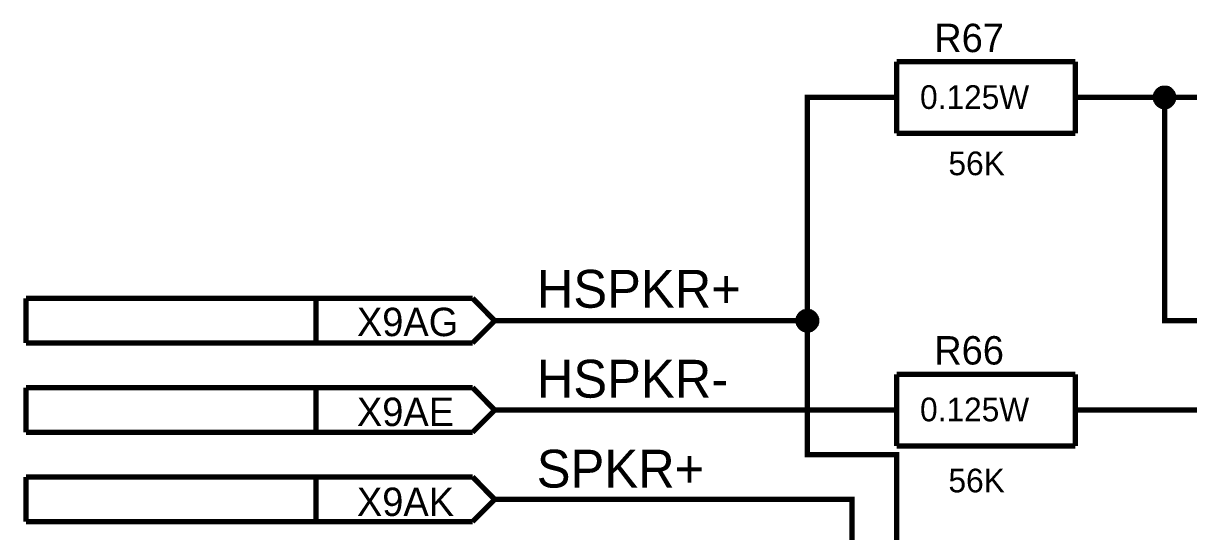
# Model space of a CAD drawing. Header units: millimetres. Extents: x 0 to 420, y 0 to 297.
# Drawn here: x 121.2 to 186.4, y 133.2 to 161.6 of the extents above; entities that cross this region are included whole.
import ezdxf

# ---------------------------------------------------------------- set-up
doc = ezdxf.new("R2010")
doc.units = ezdxf.units.MM
doc.layers.add('Sheet', color=255, linetype='Continuous')

msp = doc.modelspace()

# ---------------------------------------------------------------- linework, layer by layer
at = {"layer": 'Sheet'}
for points, const_width in [([(170.029, 159.495), (170.029, 155.488)], 0.3), ([(170.029, 159.495), (180.026, 159.495)], 0.3), ([(180.026, 159.495), (180.026, 155.488)], 0.3), ([(184.511, 157.491), (184.511, 157.525), (184.511, 157.541), (184.511, 157.574), (184.528, 157.591), (184.528, 157.624), (184.528, 157.64), (184.544, 157.674), (184.544, 157.69), (184.561, 157.707), (184.578, 157.74), (184.594, 157.756), (184.594, 157.773), (184.611, 157.79), (184.627, 157.823), (184.644, 157.839), (184.66, 157.856), (184.677, 157.872), (184.693, 157.889), (184.727, 157.905), (184.743, 157.922), (184.76, 157.922), (184.776, 157.939), (184.809, 157.955), (184.826, 157.972), (184.842, 157.972), (184.875, 157.988), (184.892, 157.988), (184.925, 157.988), (184.942, 158.005), (184.975, 158.005), (184.991, 158.005), (185.024, 158.005)], 0.3), ([(184.511, 157.491), (184.511, 157.525), (184.511, 157.541), (184.511, 157.574), (184.528, 157.591), (184.528, 157.624), (184.528, 157.64), (184.544, 157.674), (184.544, 157.69), (184.561, 157.707), (184.578, 157.74), (184.594, 157.756), (184.594, 157.773), (184.611, 157.79), (184.627, 157.823), (184.644, 157.839), (184.66, 157.856), (184.677, 157.872), (184.693, 157.889), (184.727, 157.905), (184.743, 157.922), (184.76, 157.922), (184.776, 157.939), (184.809, 157.955), (184.826, 157.972), (184.842, 157.972), (184.875, 157.988), (184.892, 157.988), (184.925, 157.988), (184.942, 158.005), (184.975, 158.005), (184.991, 158.005), (185.024, 158.005)], 0.3), ([(184.511, 157.491), (184.511, 157.525), (184.511, 157.541), (184.511, 157.574), (184.528, 157.591), (184.528, 157.624), (184.528, 157.64), (184.544, 157.674), (184.544, 157.69), (184.561, 157.707), (184.578, 157.74), (184.594, 157.756), (184.594, 157.773), (184.611, 157.79), (184.627, 157.823), (184.644, 157.839), (184.66, 157.856), (184.677, 157.872), (184.693, 157.889), (184.727, 157.905), (184.743, 157.922), (184.76, 157.922), (184.776, 157.939), (184.809, 157.955), (184.826, 157.972), (184.842, 157.972), (184.875, 157.988), (184.892, 157.988), (184.925, 157.988), (184.942, 158.005), (184.975, 158.005), (184.991, 158.005), (185.024, 158.005)], 0.3), ([(184.511, 157.491), (184.511, 157.525), (184.511, 157.541), (184.511, 157.574), (184.528, 157.591), (184.528, 157.624), (184.528, 157.64), (184.544, 157.674), (184.544, 157.69), (184.561, 157.707), (184.578, 157.74), (184.594, 157.756), (184.594, 157.773), (184.611, 157.79), (184.627, 157.823), (184.644, 157.839), (184.66, 157.856), (184.677, 157.872), (184.693, 157.889), (184.727, 157.905), (184.743, 157.922), (184.76, 157.922), (184.776, 157.939), (184.809, 157.955), (184.826, 157.972), (184.842, 157.972), (184.875, 157.988), (184.892, 157.988), (184.925, 157.988), (184.942, 158.005), (184.975, 158.005), (184.991, 158.005), (185.024, 158.005)], 0.3), ([(184.511, 157.491), (184.511, 157.525), (184.511, 157.541), (184.511, 157.574), (184.528, 157.591), (184.528, 157.624), (184.528, 157.64), (184.544, 157.674), (184.544, 157.69), (184.561, 157.707), (184.578, 157.74), (184.594, 157.756), (184.594, 157.773), (184.611, 157.79), (184.627, 157.823), (184.644, 157.839), (184.66, 157.856), (184.677, 157.872), (184.693, 157.889), (184.727, 157.905), (184.743, 157.922), (184.76, 157.922), (184.776, 157.939), (184.809, 157.955), (184.826, 157.972), (184.842, 157.972), (184.875, 157.988), (184.892, 157.988), (184.925, 157.988), (184.942, 158.005), (184.975, 158.005), (184.991, 158.005), (185.024, 158.005)], 0.0991), ([(184.511, 157.491), (184.511, 157.525), (184.511, 157.541), (184.511, 157.574), (184.528, 157.591), (184.528, 157.624), (184.528, 157.64), (184.544, 157.674), (184.544, 157.69), (184.561, 157.707), (184.578, 157.74), (184.594, 157.756), (184.594, 157.773), (184.611, 157.79), (184.627, 157.823), (184.644, 157.839), (184.66, 157.856), (184.677, 157.872), (184.693, 157.889), (184.727, 157.905), (184.743, 157.922), (184.76, 157.922), (184.776, 157.939), (184.809, 157.955), (184.826, 157.972), (184.842, 157.972), (184.875, 157.988), (184.892, 157.988), (184.925, 157.988), (184.942, 158.005), (184.975, 158.005), (184.991, 158.005), (185.024, 158.005)], 0.0991), ([(184.511, 157.491), (184.511, 157.525), (184.511, 157.541), (184.511, 157.574), (184.528, 157.591), (184.528, 157.624), (184.528, 157.64), (184.544, 157.674), (184.544, 157.69), (184.561, 157.707), (184.578, 157.74), (184.594, 157.756), (184.594, 157.773), (184.611, 157.79), (184.627, 157.823), (184.644, 157.839), (184.66, 157.856), (184.677, 157.872), (184.693, 157.889), (184.727, 157.905), (184.743, 157.922), (184.76, 157.922), (184.776, 157.939), (184.809, 157.955), (184.826, 157.972), (184.842, 157.972), (184.875, 157.988), (184.892, 157.988), (184.925, 157.988), (184.942, 158.005), (184.975, 158.005), (184.991, 158.005), (185.024, 158.005)], 0.0991), ([(184.511, 157.491), (184.511, 157.525), (184.511, 157.541), (184.511, 157.574), (184.528, 157.591), (184.528, 157.624), (184.528, 157.64), (184.544, 157.674), (184.544, 157.69), (184.561, 157.707), (184.578, 157.74), (184.594, 157.756), (184.594, 157.773), (184.611, 157.79), (184.627, 157.823), (184.644, 157.839), (184.66, 157.856), (184.677, 157.872), (184.693, 157.889), (184.727, 157.905), (184.743, 157.922), (184.76, 157.922), (184.776, 157.939), (184.809, 157.955), (184.826, 157.972), (184.842, 157.972), (184.875, 157.988), (184.892, 157.988), (184.925, 157.988), (184.942, 158.005), (184.975, 158.005), (184.991, 158.005), (185.024, 158.005)], 0.0991), ([(185.024, 158.005), (185.024, 158.005)], 0.3), ([(185.024, 158.005), (185.058, 158.005), (185.074, 158.005), (185.107, 158.005), (185.124, 157.988), (185.157, 157.988), (185.173, 157.988), (185.19, 157.972), (185.223, 157.972), (185.24, 157.955), (185.256, 157.939), (185.289, 157.922), (185.306, 157.922), (185.322, 157.905), (185.339, 157.889), (185.355, 157.872), (185.372, 157.856), (185.389, 157.839), (185.405, 157.823), (185.422, 157.79), (185.438, 157.773), (185.455, 157.756), (185.455, 157.74), (185.471, 157.707), (185.488, 157.69), (185.488, 157.674), (185.504, 157.64), (185.504, 157.624), (185.504, 157.591), (185.521, 157.574), (185.521, 157.541), (185.521, 157.525), (185.521, 157.491)], 0.3), ([(185.024, 158.005), (185.024, 158.005)], 0.3), ([(185.024, 158.005), (185.058, 158.005), (185.074, 158.005), (185.107, 158.005), (185.124, 157.988), (185.157, 157.988), (185.173, 157.988), (185.19, 157.972), (185.223, 157.972), (185.24, 157.955), (185.256, 157.939), (185.289, 157.922), (185.306, 157.922), (185.322, 157.905), (185.339, 157.889), (185.355, 157.872), (185.372, 157.856), (185.389, 157.839), (185.405, 157.823), (185.422, 157.79), (185.438, 157.773), (185.455, 157.756), (185.455, 157.74), (185.471, 157.707), (185.488, 157.69), (185.488, 157.674), (185.504, 157.64), (185.504, 157.624), (185.504, 157.591), (185.521, 157.574), (185.521, 157.541), (185.521, 157.525), (185.521, 157.491)], 0.3), ([(185.024, 158.005), (185.024, 158.005)], 0.3), ([(185.024, 158.005), (185.058, 158.005), (185.074, 158.005), (185.107, 158.005), (185.124, 157.988), (185.157, 157.988), (185.173, 157.988), (185.19, 157.972), (185.223, 157.972), (185.24, 157.955), (185.256, 157.939), (185.289, 157.922), (185.306, 157.922), (185.322, 157.905), (185.339, 157.889), (185.355, 157.872), (185.372, 157.856), (185.389, 157.839), (185.405, 157.823), (185.422, 157.79), (185.438, 157.773), (185.455, 157.756), (185.455, 157.74), (185.471, 157.707), (185.488, 157.69), (185.488, 157.674), (185.504, 157.64), (185.504, 157.624), (185.504, 157.591), (185.521, 157.574), (185.521, 157.541), (185.521, 157.525), (185.521, 157.491)], 0.3), ([(185.024, 158.005), (185.024, 158.005)], 0.3), ([(185.024, 158.005), (185.058, 158.005), (185.074, 158.005), (185.107, 158.005), (185.124, 157.988), (185.157, 157.988), (185.173, 157.988), (185.19, 157.972), (185.223, 157.972), (185.24, 157.955), (185.256, 157.939), (185.289, 157.922), (185.306, 157.922), (185.322, 157.905), (185.339, 157.889), (185.355, 157.872), (185.372, 157.856), (185.389, 157.839), (185.405, 157.823), (185.422, 157.79), (185.438, 157.773), (185.455, 157.756), (185.455, 157.74), (185.471, 157.707), (185.488, 157.69), (185.488, 157.674), (185.504, 157.64), (185.504, 157.624), (185.504, 157.591), (185.521, 157.574), (185.521, 157.541), (185.521, 157.525), (185.521, 157.491)], 0.3), ([(185.024, 158.005), (185.024, 158.005)], 0.0991), ([(185.024, 158.005), (185.058, 158.005), (185.074, 158.005), (185.107, 158.005), (185.124, 157.988), (185.157, 157.988), (185.173, 157.988), (185.19, 157.972), (185.223, 157.972), (185.24, 157.955), (185.256, 157.939), (185.289, 157.922), (185.306, 157.922), (185.322, 157.905), (185.339, 157.889), (185.355, 157.872), (185.372, 157.856), (185.389, 157.839), (185.405, 157.823), (185.422, 157.79), (185.438, 157.773), (185.455, 157.756), (185.455, 157.74), (185.471, 157.707), (185.488, 157.69), (185.488, 157.674), (185.504, 157.64), (185.504, 157.624), (185.504, 157.591), (185.521, 157.574), (185.521, 157.541), (185.521, 157.525), (185.521, 157.491)], 0.0991), ([(185.024, 158.005), (185.024, 158.005)], 0.0991), ([(185.024, 158.005), (185.058, 158.005), (185.074, 158.005), (185.107, 158.005), (185.124, 157.988), (185.157, 157.988), (185.173, 157.988), (185.19, 157.972), (185.223, 157.972), (185.24, 157.955), (185.256, 157.939), (185.289, 157.922), (185.306, 157.922), (185.322, 157.905), (185.339, 157.889), (185.355, 157.872), (185.372, 157.856), (185.389, 157.839), (185.405, 157.823), (185.422, 157.79), (185.438, 157.773), (185.455, 157.756), (185.455, 157.74), (185.471, 157.707), (185.488, 157.69), (185.488, 157.674), (185.504, 157.64), (185.504, 157.624), (185.504, 157.591), (185.521, 157.574), (185.521, 157.541), (185.521, 157.525), (185.521, 157.491)], 0.0991), ([(185.024, 158.005), (185.024, 158.005)], 0.0991), ([(185.024, 158.005), (185.058, 158.005), (185.074, 158.005), (185.107, 158.005), (185.124, 157.988), (185.157, 157.988), (185.173, 157.988), (185.19, 157.972), (185.223, 157.972), (185.24, 157.955), (185.256, 157.939), (185.289, 157.922), (185.306, 157.922), (185.322, 157.905), (185.339, 157.889), (185.355, 157.872), (185.372, 157.856), (185.389, 157.839), (185.405, 157.823), (185.422, 157.79), (185.438, 157.773), (185.455, 157.756), (185.455, 157.74), (185.471, 157.707), (185.488, 157.69), (185.488, 157.674), (185.504, 157.64), (185.504, 157.624), (185.504, 157.591), (185.521, 157.574), (185.521, 157.541), (185.521, 157.525), (185.521, 157.491)], 0.0991), ([(185.024, 158.005), (185.024, 158.005)], 0.0991), ([(185.024, 158.005), (185.058, 158.005), (185.074, 158.005), (185.107, 158.005), (185.124, 157.988), (185.157, 157.988), (185.173, 157.988), (185.19, 157.972), (185.223, 157.972), (185.24, 157.955), (185.256, 157.939), (185.289, 157.922), (185.306, 157.922), (185.322, 157.905), (185.339, 157.889), (185.355, 157.872), (185.372, 157.856), (185.389, 157.839), (185.405, 157.823), (185.422, 157.79), (185.438, 157.773), (185.455, 157.756), (185.455, 157.74), (185.471, 157.707), (185.488, 157.69), (185.488, 157.674), (185.504, 157.64), (185.504, 157.624), (185.504, 157.591), (185.521, 157.574), (185.521, 157.541), (185.521, 157.525), (185.521, 157.491)], 0.0991), ([(150.035, 144.99), (165.031, 144.99), (165.031, 157.491), (167.53, 157.491)], 0.3), ([(170.029, 157.491), (167.53, 157.491)], 0.3), ([(180.026, 157.491), (182.525, 157.491)], 0.3), ([(185.024, 157.491), (182.525, 157.491)], 0.3), ([(185.024, 156.978), (184.991, 156.978), (184.975, 156.978), (184.942, 156.978), (184.925, 156.995), (184.892, 156.995), (184.875, 156.995), (184.842, 157.011), (184.826, 157.011), (184.809, 157.028), (184.776, 157.044), (184.76, 157.061), (184.743, 157.061), (184.727, 157.077), (184.693, 157.094), (184.677, 157.111), (184.66, 157.127), (184.644, 157.144), (184.627, 157.16), (184.611, 157.193), (184.594, 157.21), (184.594, 157.227), (184.578, 157.243), (184.561, 157.276), (184.544, 157.293), (184.544, 157.309), (184.528, 157.342), (184.528, 157.359), (184.528, 157.392), (184.511, 157.409), (184.511, 157.442), (184.511, 157.458), (184.511, 157.491)], 0.3), ([(184.511, 157.491), (184.511, 157.491)], 0.3), ([(185.024, 156.978), (184.991, 156.978), (184.975, 156.978), (184.942, 156.978), (184.925, 156.995), (184.892, 156.995), (184.875, 156.995), (184.842, 157.011), (184.826, 157.011), (184.809, 157.028), (184.776, 157.044), (184.76, 157.061), (184.743, 157.061), (184.727, 157.077), (184.693, 157.094), (184.677, 157.111), (184.66, 157.127), (184.644, 157.144), (184.627, 157.16), (184.611, 157.193), (184.594, 157.21), (184.594, 157.227), (184.578, 157.243), (184.561, 157.276), (184.544, 157.293), (184.544, 157.309), (184.528, 157.342), (184.528, 157.359), (184.528, 157.392), (184.511, 157.409), (184.511, 157.442), (184.511, 157.458), (184.511, 157.491)], 0.3), ([(184.511, 157.491), (184.511, 157.491)], 0.3), ([(185.024, 156.978), (184.991, 156.978), (184.975, 156.978), (184.942, 156.978), (184.925, 156.995), (184.892, 156.995), (184.875, 156.995), (184.842, 157.011), (184.826, 157.011), (184.809, 157.028), (184.776, 157.044), (184.76, 157.061), (184.743, 157.061), (184.727, 157.077), (184.693, 157.094), (184.677, 157.111), (184.66, 157.127), (184.644, 157.144), (184.627, 157.16), (184.611, 157.193), (184.594, 157.21), (184.594, 157.227), (184.578, 157.243), (184.561, 157.276), (184.544, 157.293), (184.544, 157.309), (184.528, 157.342), (184.528, 157.359), (184.528, 157.392), (184.511, 157.409), (184.511, 157.442), (184.511, 157.458), (184.511, 157.491)], 0.3), ([(184.511, 157.491), (184.511, 157.491)], 0.3), ([(185.024, 156.978), (184.991, 156.978), (184.975, 156.978), (184.942, 156.978), (184.925, 156.995), (184.892, 156.995), (184.875, 156.995), (184.842, 157.011), (184.826, 157.011), (184.809, 157.028), (184.776, 157.044), (184.76, 157.061), (184.743, 157.061), (184.727, 157.077), (184.693, 157.094), (184.677, 157.111), (184.66, 157.127), (184.644, 157.144), (184.627, 157.16), (184.611, 157.193), (184.594, 157.21), (184.594, 157.227), (184.578, 157.243), (184.561, 157.276), (184.544, 157.293), (184.544, 157.309), (184.528, 157.342), (184.528, 157.359), (184.528, 157.392), (184.511, 157.409), (184.511, 157.442), (184.511, 157.458), (184.511, 157.491)], 0.3), ([(184.511, 157.491), (184.511, 157.491)], 0.3), ([(185.024, 156.978), (184.991, 156.978), (184.975, 156.978), (184.942, 156.978), (184.925, 156.995), (184.892, 156.995), (184.875, 156.995), (184.842, 157.011), (184.826, 157.011), (184.809, 157.028), (184.776, 157.044), (184.76, 157.061), (184.743, 157.061), (184.727, 157.077), (184.693, 157.094), (184.677, 157.111), (184.66, 157.127), (184.644, 157.144), (184.627, 157.16), (184.611, 157.193), (184.594, 157.21), (184.594, 157.227), (184.578, 157.243), (184.561, 157.276), (184.544, 157.293), (184.544, 157.309), (184.528, 157.342), (184.528, 157.359), (184.528, 157.392), (184.511, 157.409), (184.511, 157.442), (184.511, 157.458), (184.511, 157.491)], 0.0991), ([(184.511, 157.491), (184.511, 157.491)], 0.0991), ([(185.024, 156.978), (184.991, 156.978), (184.975, 156.978), (184.942, 156.978), (184.925, 156.995), (184.892, 156.995), (184.875, 156.995), (184.842, 157.011), (184.826, 157.011), (184.809, 157.028), (184.776, 157.044), (184.76, 157.061), (184.743, 157.061), (184.727, 157.077), (184.693, 157.094), (184.677, 157.111), (184.66, 157.127), (184.644, 157.144), (184.627, 157.16), (184.611, 157.193), (184.594, 157.21), (184.594, 157.227), (184.578, 157.243), (184.561, 157.276), (184.544, 157.293), (184.544, 157.309), (184.528, 157.342), (184.528, 157.359), (184.528, 157.392), (184.511, 157.409), (184.511, 157.442), (184.511, 157.458), (184.511, 157.491)], 0.0991), ([(184.511, 157.491), (184.511, 157.491)], 0.0991), ([(185.024, 156.978), (184.991, 156.978), (184.975, 156.978), (184.942, 156.978), (184.925, 156.995), (184.892, 156.995), (184.875, 156.995), (184.842, 157.011), (184.826, 157.011), (184.809, 157.028), (184.776, 157.044), (184.76, 157.061), (184.743, 157.061), (184.727, 157.077), (184.693, 157.094), (184.677, 157.111), (184.66, 157.127), (184.644, 157.144), (184.627, 157.16), (184.611, 157.193), (184.594, 157.21), (184.594, 157.227), (184.578, 157.243), (184.561, 157.276), (184.544, 157.293), (184.544, 157.309), (184.528, 157.342), (184.528, 157.359), (184.528, 157.392), (184.511, 157.409), (184.511, 157.442), (184.511, 157.458), (184.511, 157.491)], 0.0991), ([(184.511, 157.491), (184.511, 157.491)], 0.0991), ([(185.024, 156.978), (184.991, 156.978), (184.975, 156.978), (184.942, 156.978), (184.925, 156.995), (184.892, 156.995), (184.875, 156.995), (184.842, 157.011), (184.826, 157.011), (184.809, 157.028), (184.776, 157.044), (184.76, 157.061), (184.743, 157.061), (184.727, 157.077), (184.693, 157.094), (184.677, 157.111), (184.66, 157.127), (184.644, 157.144), (184.627, 157.16), (184.611, 157.193), (184.594, 157.21), (184.594, 157.227), (184.578, 157.243), (184.561, 157.276), (184.544, 157.293), (184.544, 157.309), (184.528, 157.342), (184.528, 157.359), (184.528, 157.392), (184.511, 157.409), (184.511, 157.442), (184.511, 157.458), (184.511, 157.491)], 0.0991), ([(184.511, 157.491), (184.511, 157.491)], 0.0991), ([(187.524, 144.99), (185.024, 144.99), (185.024, 157.491), (197.52, 157.491)], 0.3), ([(185.521, 157.491), (185.521, 157.458), (185.521, 157.442), (185.521, 157.409), (185.504, 157.392), (185.504, 157.359), (185.504, 157.342), (185.488, 157.309), (185.488, 157.293), (185.471, 157.276), (185.455, 157.243), (185.455, 157.227), (185.438, 157.21), (185.422, 157.193), (185.405, 157.16), (185.389, 157.144), (185.372, 157.127), (185.355, 157.111), (185.339, 157.094), (185.322, 157.077), (185.306, 157.061), (185.289, 157.061), (185.256, 157.044), (185.24, 157.028), (185.223, 157.011), (185.19, 157.011), (185.173, 156.995), (185.157, 156.995), (185.124, 156.995), (185.107, 156.978), (185.074, 156.978), (185.058, 156.978), (185.024, 156.978)], 0.3), ([(185.521, 157.491), (185.521, 157.458), (185.521, 157.442), (185.521, 157.409), (185.504, 157.392), (185.504, 157.359), (185.504, 157.342), (185.488, 157.309), (185.488, 157.293), (185.471, 157.276), (185.455, 157.243), (185.455, 157.227), (185.438, 157.21), (185.422, 157.193), (185.405, 157.16), (185.389, 157.144), (185.372, 157.127), (185.355, 157.111), (185.339, 157.094), (185.322, 157.077), (185.306, 157.061), (185.289, 157.061), (185.256, 157.044), (185.24, 157.028), (185.223, 157.011), (185.19, 157.011), (185.173, 156.995), (185.157, 156.995), (185.124, 156.995), (185.107, 156.978), (185.074, 156.978), (185.058, 156.978), (185.024, 156.978)], 0.3), ([(185.521, 157.491), (185.521, 157.458), (185.521, 157.442), (185.521, 157.409), (185.504, 157.392), (185.504, 157.359), (185.504, 157.342), (185.488, 157.309), (185.488, 157.293), (185.471, 157.276), (185.455, 157.243), (185.455, 157.227), (185.438, 157.21), (185.422, 157.193), (185.405, 157.16), (185.389, 157.144), (185.372, 157.127), (185.355, 157.111), (185.339, 157.094), (185.322, 157.077), (185.306, 157.061), (185.289, 157.061), (185.256, 157.044), (185.24, 157.028), (185.223, 157.011), (185.19, 157.011), (185.173, 156.995), (185.157, 156.995), (185.124, 156.995), (185.107, 156.978), (185.074, 156.978), (185.058, 156.978), (185.024, 156.978)], 0.3), ([(185.521, 157.491), (185.521, 157.458), (185.521, 157.442), (185.521, 157.409), (185.504, 157.392), (185.504, 157.359), (185.504, 157.342), (185.488, 157.309), (185.488, 157.293), (185.471, 157.276), (185.455, 157.243), (185.455, 157.227), (185.438, 157.21), (185.422, 157.193), (185.405, 157.16), (185.389, 157.144), (185.372, 157.127), (185.355, 157.111), (185.339, 157.094), (185.322, 157.077), (185.306, 157.061), (185.289, 157.061), (185.256, 157.044), (185.24, 157.028), (185.223, 157.011), (185.19, 157.011), (185.173, 156.995), (185.157, 156.995), (185.124, 156.995), (185.107, 156.978), (185.074, 156.978), (185.058, 156.978), (185.024, 156.978)], 0.3), ([(185.521, 157.491), (185.521, 157.458), (185.521, 157.442), (185.521, 157.409), (185.504, 157.392), (185.504, 157.359), (185.504, 157.342), (185.488, 157.309), (185.488, 157.293), (185.471, 157.276), (185.455, 157.243), (185.455, 157.227), (185.438, 157.21), (185.422, 157.193), (185.405, 157.16), (185.389, 157.144), (185.372, 157.127), (185.355, 157.111), (185.339, 157.094), (185.322, 157.077), (185.306, 157.061), (185.289, 157.061), (185.256, 157.044), (185.24, 157.028), (185.223, 157.011), (185.19, 157.011), (185.173, 156.995), (185.157, 156.995), (185.124, 156.995), (185.107, 156.978), (185.074, 156.978), (185.058, 156.978), (185.024, 156.978)], 0.0991), ([(185.521, 157.491), (185.521, 157.458), (185.521, 157.442), (185.521, 157.409), (185.504, 157.392), (185.504, 157.359), (185.504, 157.342), (185.488, 157.309), (185.488, 157.293), (185.471, 157.276), (185.455, 157.243), (185.455, 157.227), (185.438, 157.21), (185.422, 157.193), (185.405, 157.16), (185.389, 157.144), (185.372, 157.127), (185.355, 157.111), (185.339, 157.094), (185.322, 157.077), (185.306, 157.061), (185.289, 157.061), (185.256, 157.044), (185.24, 157.028), (185.223, 157.011), (185.19, 157.011), (185.173, 156.995), (185.157, 156.995), (185.124, 156.995), (185.107, 156.978), (185.074, 156.978), (185.058, 156.978), (185.024, 156.978)], 0.0991), ([(185.521, 157.491), (185.521, 157.458), (185.521, 157.442), (185.521, 157.409), (185.504, 157.392), (185.504, 157.359), (185.504, 157.342), (185.488, 157.309), (185.488, 157.293), (185.471, 157.276), (185.455, 157.243), (185.455, 157.227), (185.438, 157.21), (185.422, 157.193), (185.405, 157.16), (185.389, 157.144), (185.372, 157.127), (185.355, 157.111), (185.339, 157.094), (185.322, 157.077), (185.306, 157.061), (185.289, 157.061), (185.256, 157.044), (185.24, 157.028), (185.223, 157.011), (185.19, 157.011), (185.173, 156.995), (185.157, 156.995), (185.124, 156.995), (185.107, 156.978), (185.074, 156.978), (185.058, 156.978), (185.024, 156.978)], 0.0991), ([(185.521, 157.491), (185.521, 157.458), (185.521, 157.442), (185.521, 157.409), (185.504, 157.392), (185.504, 157.359), (185.504, 157.342), (185.488, 157.309), (185.488, 157.293), (185.471, 157.276), (185.455, 157.243), (185.455, 157.227), (185.438, 157.21), (185.422, 157.193), (185.405, 157.16), (185.389, 157.144), (185.372, 157.127), (185.355, 157.111), (185.339, 157.094), (185.322, 157.077), (185.306, 157.061), (185.289, 157.061), (185.256, 157.044), (185.24, 157.028), (185.223, 157.011), (185.19, 157.011), (185.173, 156.995), (185.157, 156.995), (185.124, 156.995), (185.107, 156.978), (185.074, 156.978), (185.058, 156.978), (185.024, 156.978)], 0.0991), ([(185.521, 157.491), (185.521, 157.491), (185.521, 157.491), (185.521, 157.491), (185.521, 157.491), (185.521, 157.491), (185.521, 157.491), (185.521, 157.491), (185.521, 157.491), (185.521, 157.491), (185.521, 157.491), (185.521, 157.491), (185.521, 157.491), (185.521, 157.491), (185.521, 157.491), (185.521, 157.491), (185.521, 157.491), (185.521, 157.491), (185.521, 157.491), (185.521, 157.491), (185.521, 157.491), (185.521, 157.491), (185.521, 157.491), (185.521, 157.491), (185.521, 157.491), (185.521, 157.491), (185.521, 157.491), (185.521, 157.491), (185.521, 157.491), (185.521, 157.491), (185.521, 157.491), (185.521, 157.491), (185.521, 157.491)], 0.3), ([(185.521, 157.491), (185.521, 157.491)], 0.3), ([(185.521, 157.491), (185.521, 157.491), (185.521, 157.491), (185.521, 157.491), (185.521, 157.491), (185.521, 157.491), (185.521, 157.491), (185.521, 157.491), (185.521, 157.491), (185.521, 157.491), (185.521, 157.491), (185.521, 157.491), (185.521, 157.491), (185.521, 157.491), (185.521, 157.491), (185.521, 157.491), (185.521, 157.491), (185.521, 157.491), (185.521, 157.491), (185.521, 157.491), (185.521, 157.491), (185.521, 157.491), (185.521, 157.491), (185.521, 157.491), (185.521, 157.491), (185.521, 157.491), (185.521, 157.491), (185.521, 157.491), (185.521, 157.491), (185.521, 157.491), (185.521, 157.491), (185.521, 157.491), (185.521, 157.491)], 0.3), ([(185.521, 157.491), (185.521, 157.491)], 0.3), ([(185.521, 157.491), (185.521, 157.491), (185.521, 157.491), (185.521, 157.491), (185.521, 157.491), (185.521, 157.491), (185.521, 157.491), (185.521, 157.491), (185.521, 157.491), (185.521, 157.491), (185.521, 157.491), (185.521, 157.491), (185.521, 157.491), (185.521, 157.491), (185.521, 157.491), (185.521, 157.491), (185.521, 157.491), (185.521, 157.491), (185.521, 157.491), (185.521, 157.491), (185.521, 157.491), (185.521, 157.491), (185.521, 157.491), (185.521, 157.491), (185.521, 157.491), (185.521, 157.491), (185.521, 157.491), (185.521, 157.491), (185.521, 157.491), (185.521, 157.491), (185.521, 157.491), (185.521, 157.491), (185.521, 157.491)], 0.3), ([(185.521, 157.491), (185.521, 157.491)], 0.3), ([(185.521, 157.491), (185.521, 157.491), (185.521, 157.491), (185.521, 157.491), (185.521, 157.491), (185.521, 157.491), (185.521, 157.491), (185.521, 157.491), (185.521, 157.491), (185.521, 157.491), (185.521, 157.491), (185.521, 157.491), (185.521, 157.491), (185.521, 157.491), (185.521, 157.491), (185.521, 157.491), (185.521, 157.491), (185.521, 157.491), (185.521, 157.491), (185.521, 157.491), (185.521, 157.491), (185.521, 157.491), (185.521, 157.491), (185.521, 157.491), (185.521, 157.491), (185.521, 157.491), (185.521, 157.491), (185.521, 157.491), (185.521, 157.491), (185.521, 157.491), (185.521, 157.491), (185.521, 157.491), (185.521, 157.491)], 0.3), ([(185.521, 157.491), (185.521, 157.491)], 0.3), ([(185.521, 157.491), (185.521, 157.491), (185.521, 157.491), (185.521, 157.491), (185.521, 157.491), (185.521, 157.491), (185.521, 157.491), (185.521, 157.491), (185.521, 157.491), (185.521, 157.491), (185.521, 157.491), (185.521, 157.491), (185.521, 157.491), (185.521, 157.491), (185.521, 157.491), (185.521, 157.491), (185.521, 157.491), (185.521, 157.491), (185.521, 157.491), (185.521, 157.491), (185.521, 157.491), (185.521, 157.491), (185.521, 157.491), (185.521, 157.491), (185.521, 157.491), (185.521, 157.491), (185.521, 157.491), (185.521, 157.491), (185.521, 157.491), (185.521, 157.491), (185.521, 157.491), (185.521, 157.491), (185.521, 157.491)], 0.0991), ([(185.521, 157.491), (185.521, 157.491)], 0.0991), ([(185.521, 157.491), (185.521, 157.491), (185.521, 157.491), (185.521, 157.491), (185.521, 157.491), (185.521, 157.491), (185.521, 157.491), (185.521, 157.491), (185.521, 157.491), (185.521, 157.491), (185.521, 157.491), (185.521, 157.491), (185.521, 157.491), (185.521, 157.491), (185.521, 157.491), (185.521, 157.491), (185.521, 157.491), (185.521, 157.491), (185.521, 157.491), (185.521, 157.491), (185.521, 157.491), (185.521, 157.491), (185.521, 157.491), (185.521, 157.491), (185.521, 157.491), (185.521, 157.491), (185.521, 157.491), (185.521, 157.491), (185.521, 157.491), (185.521, 157.491), (185.521, 157.491), (185.521, 157.491), (185.521, 157.491)], 0.0991), ([(185.521, 157.491), (185.521, 157.491)], 0.0991), ([(185.521, 157.491), (185.521, 157.491), (185.521, 157.491), (185.521, 157.491), (185.521, 157.491), (185.521, 157.491), (185.521, 157.491), (185.521, 157.491), (185.521, 157.491), (185.521, 157.491), (185.521, 157.491), (185.521, 157.491), (185.521, 157.491), (185.521, 157.491), (185.521, 157.491), (185.521, 157.491), (185.521, 157.491), (185.521, 157.491), (185.521, 157.491), (185.521, 157.491), (185.521, 157.491), (185.521, 157.491), (185.521, 157.491), (185.521, 157.491), (185.521, 157.491), (185.521, 157.491), (185.521, 157.491), (185.521, 157.491), (185.521, 157.491), (185.521, 157.491), (185.521, 157.491), (185.521, 157.491), (185.521, 157.491)], 0.0991), ([(185.521, 157.491), (185.521, 157.491)], 0.0991), ([(185.521, 157.491), (185.521, 157.491), (185.521, 157.491), (185.521, 157.491), (185.521, 157.491), (185.521, 157.491), (185.521, 157.491), (185.521, 157.491), (185.521, 157.491), (185.521, 157.491), (185.521, 157.491), (185.521, 157.491), (185.521, 157.491), (185.521, 157.491), (185.521, 157.491), (185.521, 157.491), (185.521, 157.491), (185.521, 157.491), (185.521, 157.491), (185.521, 157.491), (185.521, 157.491), (185.521, 157.491), (185.521, 157.491), (185.521, 157.491), (185.521, 157.491), (185.521, 157.491), (185.521, 157.491), (185.521, 157.491), (185.521, 157.491), (185.521, 157.491), (185.521, 157.491), (185.521, 157.491), (185.521, 157.491)], 0.0991), ([(185.521, 157.491), (185.521, 157.491)], 0.0991), ([(170.029, 155.488), (180.026, 155.488)], 0.3), ([(146.295, 146.248), (121.303, 146.248)], 0.3), ([(121.303, 146.248), (121.303, 143.748)], 0.3), ([(137.539, 146.248), (137.539, 143.748)], 0.3), ([(147.536, 144.99), (146.295, 146.248)], 0.3), ([(164.518, 144.99), (164.518, 145.023), (164.518, 145.039), (164.518, 145.072), (164.534, 145.089), (164.534, 145.122), (164.534, 145.139), (164.551, 145.172), (164.551, 145.188), (164.567, 145.205), (164.584, 145.238), (164.6, 145.254), (164.6, 145.271), (164.617, 145.288), (164.634, 145.321), (164.65, 145.337), (164.667, 145.354), (164.683, 145.37), (164.7, 145.387), (164.733, 145.403), (164.749, 145.42), (164.766, 145.42), (164.782, 145.437), (164.816, 145.453), (164.832, 145.47), (164.849, 145.47), (164.882, 145.486), (164.898, 145.486), (164.931, 145.486), (164.948, 145.503), (164.981, 145.503), (164.998, 145.503), (165.031, 145.503)], 0.3), ([(164.518, 144.99), (164.518, 145.023), (164.518, 145.039), (164.518, 145.072), (164.534, 145.089), (164.534, 145.122), (164.534, 145.139), (164.551, 145.172), (164.551, 145.188), (164.567, 145.205), (164.584, 145.238), (164.6, 145.254), (164.6, 145.271), (164.617, 145.288), (164.634, 145.321), (164.65, 145.337), (164.667, 145.354), (164.683, 145.37), (164.7, 145.387), (164.733, 145.403), (164.749, 145.42), (164.766, 145.42), (164.782, 145.437), (164.816, 145.453), (164.832, 145.47), (164.849, 145.47), (164.882, 145.486), (164.898, 145.486), (164.931, 145.486), (164.948, 145.503), (164.981, 145.503), (164.998, 145.503), (165.031, 145.503)], 0.3), ([(164.518, 144.99), (164.518, 145.023), (164.518, 145.039), (164.518, 145.072), (164.534, 145.089), (164.534, 145.122), (164.534, 145.139), (164.551, 145.172), (164.551, 145.188), (164.567, 145.205), (164.584, 145.238), (164.6, 145.254), (164.6, 145.271), (164.617, 145.288), (164.634, 145.321), (164.65, 145.337), (164.667, 145.354), (164.683, 145.37), (164.7, 145.387), (164.733, 145.403), (164.749, 145.42), (164.766, 145.42), (164.782, 145.437), (164.816, 145.453), (164.832, 145.47), (164.849, 145.47), (164.882, 145.486), (164.898, 145.486), (164.931, 145.486), (164.948, 145.503), (164.981, 145.503), (164.998, 145.503), (165.031, 145.503)], 0.3), ([(164.518, 144.99), (164.518, 145.023), (164.518, 145.039), (164.518, 145.072), (164.534, 145.089), (164.534, 145.122), (164.534, 145.139), (164.551, 145.172), (164.551, 145.188), (164.567, 145.205), (164.584, 145.238), (164.6, 145.254), (164.6, 145.271), (164.617, 145.288), (164.634, 145.321), (164.65, 145.337), (164.667, 145.354), (164.683, 145.37), (164.7, 145.387), (164.733, 145.403), (164.749, 145.42), (164.766, 145.42), (164.782, 145.437), (164.816, 145.453), (164.832, 145.47), (164.849, 145.47), (164.882, 145.486), (164.898, 145.486), (164.931, 145.486), (164.948, 145.503), (164.981, 145.503), (164.998, 145.503), (165.031, 145.503)], 0.3), ([(164.518, 144.99), (164.518, 145.023), (164.518, 145.039), (164.518, 145.072), (164.534, 145.089), (164.534, 145.122), (164.534, 145.139), (164.551, 145.172), (164.551, 145.188), (164.567, 145.205), (164.584, 145.238), (164.6, 145.254), (164.6, 145.271), (164.617, 145.288), (164.634, 145.321), (164.65, 145.337), (164.667, 145.354), (164.683, 145.37), (164.7, 145.387), (164.733, 145.403), (164.749, 145.42), (164.766, 145.42), (164.782, 145.437), (164.816, 145.453), (164.832, 145.47), (164.849, 145.47), (164.882, 145.486), (164.898, 145.486), (164.931, 145.486), (164.948, 145.503), (164.981, 145.503), (164.998, 145.503), (165.031, 145.503)], 0.0991), ([(164.518, 144.99), (164.518, 145.023), (164.518, 145.039), (164.518, 145.072), (164.534, 145.089), (164.534, 145.122), (164.534, 145.139), (164.551, 145.172), (164.551, 145.188), (164.567, 145.205), (164.584, 145.238), (164.6, 145.254), (164.6, 145.271), (164.617, 145.288), (164.634, 145.321), (164.65, 145.337), (164.667, 145.354), (164.683, 145.37), (164.7, 145.387), (164.733, 145.403), (164.749, 145.42), (164.766, 145.42), (164.782, 145.437), (164.816, 145.453), (164.832, 145.47), (164.849, 145.47), (164.882, 145.486), (164.898, 145.486), (164.931, 145.486), (164.948, 145.503), (164.981, 145.503), (164.998, 145.503), (165.031, 145.503)], 0.0991), ([(164.518, 144.99), (164.518, 145.023), (164.518, 145.039), (164.518, 145.072), (164.534, 145.089), (164.534, 145.122), (164.534, 145.139), (164.551, 145.172), (164.551, 145.188), (164.567, 145.205), (164.584, 145.238), (164.6, 145.254), (164.6, 145.271), (164.617, 145.288), (164.634, 145.321), (164.65, 145.337), (164.667, 145.354), (164.683, 145.37), (164.7, 145.387), (164.733, 145.403), (164.749, 145.42), (164.766, 145.42), (164.782, 145.437), (164.816, 145.453), (164.832, 145.47), (164.849, 145.47), (164.882, 145.486), (164.898, 145.486), (164.931, 145.486), (164.948, 145.503), (164.981, 145.503), (164.998, 145.503), (165.031, 145.503)], 0.0991), ([(164.518, 144.99), (164.518, 145.023), (164.518, 145.039), (164.518, 145.072), (164.534, 145.089), (164.534, 145.122), (164.534, 145.139), (164.551, 145.172), (164.551, 145.188), (164.567, 145.205), (164.584, 145.238), (164.6, 145.254), (164.6, 145.271), (164.617, 145.288), (164.634, 145.321), (164.65, 145.337), (164.667, 145.354), (164.683, 145.37), (164.7, 145.387), (164.733, 145.403), (164.749, 145.42), (164.766, 145.42), (164.782, 145.437), (164.816, 145.453), (164.832, 145.47), (164.849, 145.47), (164.882, 145.486), (164.898, 145.486), (164.931, 145.486), (164.948, 145.503), (164.981, 145.503), (164.998, 145.503), (165.031, 145.503)], 0.0991), ([(165.031, 145.503), (165.031, 145.503)], 0.3), ([(165.031, 145.503), (165.064, 145.503), (165.08, 145.503), (165.113, 145.503), (165.13, 145.486), (165.163, 145.486), (165.18, 145.486), (165.213, 145.47), (165.229, 145.47), (165.246, 145.453), (165.279, 145.437), (165.296, 145.42), (165.312, 145.42), (165.329, 145.403), (165.362, 145.387), (165.378, 145.37), (165.395, 145.354), (165.411, 145.337), (165.428, 145.321), (165.445, 145.288), (165.461, 145.271), (165.461, 145.254), (165.478, 145.238), (165.494, 145.205), (165.511, 145.188), (165.511, 145.172), (165.527, 145.139), (165.527, 145.122), (165.527, 145.089), (165.544, 145.072), (165.544, 145.039), (165.544, 145.023), (165.544, 144.99)], 0.3), ([(165.031, 145.503), (165.031, 145.503)], 0.3), ([(165.031, 145.503), (165.064, 145.503), (165.08, 145.503), (165.113, 145.503), (165.13, 145.486), (165.163, 145.486), (165.18, 145.486), (165.213, 145.47), (165.229, 145.47), (165.246, 145.453), (165.279, 145.437), (165.296, 145.42), (165.312, 145.42), (165.329, 145.403), (165.362, 145.387), (165.378, 145.37), (165.395, 145.354), (165.411, 145.337), (165.428, 145.321), (165.445, 145.288), (165.461, 145.271), (165.461, 145.254), (165.478, 145.238), (165.494, 145.205), (165.511, 145.188), (165.511, 145.172), (165.527, 145.139), (165.527, 145.122), (165.527, 145.089), (165.544, 145.072), (165.544, 145.039), (165.544, 145.023), (165.544, 144.99)], 0.3), ([(165.031, 145.503), (165.031, 145.503)], 0.3), ([(165.031, 145.503), (165.064, 145.503), (165.08, 145.503), (165.113, 145.503), (165.13, 145.486), (165.163, 145.486), (165.18, 145.486), (165.213, 145.47), (165.229, 145.47), (165.246, 145.453), (165.279, 145.437), (165.296, 145.42), (165.312, 145.42), (165.329, 145.403), (165.362, 145.387), (165.378, 145.37), (165.395, 145.354), (165.411, 145.337), (165.428, 145.321), (165.445, 145.288), (165.461, 145.271), (165.461, 145.254), (165.478, 145.238), (165.494, 145.205), (165.511, 145.188), (165.511, 145.172), (165.527, 145.139), (165.527, 145.122), (165.527, 145.089), (165.544, 145.072), (165.544, 145.039), (165.544, 145.023), (165.544, 144.99)], 0.3), ([(165.031, 145.503), (165.031, 145.503)], 0.3), ([(165.031, 145.503), (165.064, 145.503), (165.08, 145.503), (165.113, 145.503), (165.13, 145.486), (165.163, 145.486), (165.18, 145.486), (165.213, 145.47), (165.229, 145.47), (165.246, 145.453), (165.279, 145.437), (165.296, 145.42), (165.312, 145.42), (165.329, 145.403), (165.362, 145.387), (165.378, 145.37), (165.395, 145.354), (165.411, 145.337), (165.428, 145.321), (165.445, 145.288), (165.461, 145.271), (165.461, 145.254), (165.478, 145.238), (165.494, 145.205), (165.511, 145.188), (165.511, 145.172), (165.527, 145.139), (165.527, 145.122), (165.527, 145.089), (165.544, 145.072), (165.544, 145.039), (165.544, 145.023), (165.544, 144.99)], 0.3), ([(165.031, 145.503), (165.031, 145.503)], 0.0991), ([(165.031, 145.503), (165.064, 145.503), (165.08, 145.503), (165.113, 145.503), (165.13, 145.486), (165.163, 145.486), (165.18, 145.486), (165.213, 145.47), (165.229, 145.47), (165.246, 145.453), (165.279, 145.437), (165.296, 145.42), (165.312, 145.42), (165.329, 145.403), (165.362, 145.387), (165.378, 145.37), (165.395, 145.354), (165.411, 145.337), (165.428, 145.321), (165.445, 145.288), (165.461, 145.271), (165.461, 145.254), (165.478, 145.238), (165.494, 145.205), (165.511, 145.188), (165.511, 145.172), (165.527, 145.139), (165.527, 145.122), (165.527, 145.089), (165.544, 145.072), (165.544, 145.039), (165.544, 145.023), (165.544, 144.99)], 0.0991), ([(165.031, 145.503), (165.031, 145.503)], 0.0991), ([(165.031, 145.503), (165.064, 145.503), (165.08, 145.503), (165.113, 145.503), (165.13, 145.486), (165.163, 145.486), (165.18, 145.486), (165.213, 145.47), (165.229, 145.47), (165.246, 145.453), (165.279, 145.437), (165.296, 145.42), (165.312, 145.42), (165.329, 145.403), (165.362, 145.387), (165.378, 145.37), (165.395, 145.354), (165.411, 145.337), (165.428, 145.321), (165.445, 145.288), (165.461, 145.271), (165.461, 145.254), (165.478, 145.238), (165.494, 145.205), (165.511, 145.188), (165.511, 145.172), (165.527, 145.139), (165.527, 145.122), (165.527, 145.089), (165.544, 145.072), (165.544, 145.039), (165.544, 145.023), (165.544, 144.99)], 0.0991), ([(165.031, 145.503), (165.031, 145.503)], 0.0991), ([(165.031, 145.503), (165.064, 145.503), (165.08, 145.503), (165.113, 145.503), (165.13, 145.486), (165.163, 145.486), (165.18, 145.486), (165.213, 145.47), (165.229, 145.47), (165.246, 145.453), (165.279, 145.437), (165.296, 145.42), (165.312, 145.42), (165.329, 145.403), (165.362, 145.387), (165.378, 145.37), (165.395, 145.354), (165.411, 145.337), (165.428, 145.321), (165.445, 145.288), (165.461, 145.271), (165.461, 145.254), (165.478, 145.238), (165.494, 145.205), (165.511, 145.188), (165.511, 145.172), (165.527, 145.139), (165.527, 145.122), (165.527, 145.089), (165.544, 145.072), (165.544, 145.039), (165.544, 145.023), (165.544, 144.99)], 0.0991), ([(165.031, 145.503), (165.031, 145.503)], 0.0991), ([(165.031, 145.503), (165.064, 145.503), (165.08, 145.503), (165.113, 145.503), (165.13, 145.486), (165.163, 145.486), (165.18, 145.486), (165.213, 145.47), (165.229, 145.47), (165.246, 145.453), (165.279, 145.437), (165.296, 145.42), (165.312, 145.42), (165.329, 145.403), (165.362, 145.387), (165.378, 145.37), (165.395, 145.354), (165.411, 145.337), (165.428, 145.321), (165.445, 145.288), (165.461, 145.271), (165.461, 145.254), (165.478, 145.238), (165.494, 145.205), (165.511, 145.188), (165.511, 145.172), (165.527, 145.139), (165.527, 145.122), (165.527, 145.089), (165.544, 145.072), (165.544, 145.039), (165.544, 145.023), (165.544, 144.99)], 0.0991), ([(146.295, 143.748), (147.536, 144.99)], 0.3), ([(147.536, 144.99), (150.035, 144.99)], 0.3), ([(165.031, 144.476), (164.998, 144.476), (164.981, 144.476), (164.948, 144.476), (164.931, 144.493), (164.898, 144.493), (164.882, 144.493), (164.849, 144.509), (164.832, 144.509), (164.816, 144.526), (164.782, 144.542), (164.766, 144.559), (164.749, 144.559), (164.733, 144.576), (164.7, 144.592), (164.683, 144.609), (164.667, 144.625), (164.65, 144.642), (164.634, 144.658), (164.617, 144.691), (164.6, 144.708), (164.6, 144.725), (164.584, 144.741), (164.567, 144.774), (164.551, 144.791), (164.551, 144.807), (164.534, 144.84), (164.534, 144.857), (164.534, 144.89), (164.518, 144.907), (164.518, 144.94), (164.518, 144.956), (164.518, 144.99)], 0.3), ([(164.518, 144.99), (164.518, 144.99)], 0.3), ([(165.031, 144.476), (164.998, 144.476), (164.981, 144.476), (164.948, 144.476), (164.931, 144.493), (164.898, 144.493), (164.882, 144.493), (164.849, 144.509), (164.832, 144.509), (164.816, 144.526), (164.782, 144.542), (164.766, 144.559), (164.749, 144.559), (164.733, 144.576), (164.7, 144.592), (164.683, 144.609), (164.667, 144.625), (164.65, 144.642), (164.634, 144.658), (164.617, 144.691), (164.6, 144.708), (164.6, 144.725), (164.584, 144.741), (164.567, 144.774), (164.551, 144.791), (164.551, 144.807), (164.534, 144.84), (164.534, 144.857), (164.534, 144.89), (164.518, 144.907), (164.518, 144.94), (164.518, 144.956), (164.518, 144.99)], 0.3), ([(164.518, 144.99), (164.518, 144.99)], 0.3), ([(165.031, 144.476), (164.998, 144.476), (164.981, 144.476), (164.948, 144.476), (164.931, 144.493), (164.898, 144.493), (164.882, 144.493), (164.849, 144.509), (164.832, 144.509), (164.816, 144.526), (164.782, 144.542), (164.766, 144.559), (164.749, 144.559), (164.733, 144.576), (164.7, 144.592), (164.683, 144.609), (164.667, 144.625), (164.65, 144.642), (164.634, 144.658), (164.617, 144.691), (164.6, 144.708), (164.6, 144.725), (164.584, 144.741), (164.567, 144.774), (164.551, 144.791), (164.551, 144.807), (164.534, 144.84), (164.534, 144.857), (164.534, 144.89), (164.518, 144.907), (164.518, 144.94), (164.518, 144.956), (164.518, 144.99)], 0.3), ([(164.518, 144.99), (164.518, 144.99)], 0.3), ([(165.031, 144.476), (164.998, 144.476), (164.981, 144.476), (164.948, 144.476), (164.931, 144.493), (164.898, 144.493), (164.882, 144.493), (164.849, 144.509), (164.832, 144.509), (164.816, 144.526), (164.782, 144.542), (164.766, 144.559), (164.749, 144.559), (164.733, 144.576), (164.7, 144.592), (164.683, 144.609), (164.667, 144.625), (164.65, 144.642), (164.634, 144.658), (164.617, 144.691), (164.6, 144.708), (164.6, 144.725), (164.584, 144.741), (164.567, 144.774), (164.551, 144.791), (164.551, 144.807), (164.534, 144.84), (164.534, 144.857), (164.534, 144.89), (164.518, 144.907), (164.518, 144.94), (164.518, 144.956), (164.518, 144.99)], 0.3), ([(164.518, 144.99), (164.518, 144.99)], 0.3), ([(165.031, 144.476), (164.998, 144.476), (164.981, 144.476), (164.948, 144.476), (164.931, 144.493), (164.898, 144.493), (164.882, 144.493), (164.849, 144.509), (164.832, 144.509), (164.816, 144.526), (164.782, 144.542), (164.766, 144.559), (164.749, 144.559), (164.733, 144.576), (164.7, 144.592), (164.683, 144.609), (164.667, 144.625), (164.65, 144.642), (164.634, 144.658), (164.617, 144.691), (164.6, 144.708), (164.6, 144.725), (164.584, 144.741), (164.567, 144.774), (164.551, 144.791), (164.551, 144.807), (164.534, 144.84), (164.534, 144.857), (164.534, 144.89), (164.518, 144.907), (164.518, 144.94), (164.518, 144.956), (164.518, 144.99)], 0.0991), ([(164.518, 144.99), (164.518, 144.99)], 0.0991), ([(165.031, 144.476), (164.998, 144.476), (164.981, 144.476), (164.948, 144.476), (164.931, 144.493), (164.898, 144.493), (164.882, 144.493), (164.849, 144.509), (164.832, 144.509), (164.816, 144.526), (164.782, 144.542), (164.766, 144.559), (164.749, 144.559), (164.733, 144.576), (164.7, 144.592), (164.683, 144.609), (164.667, 144.625), (164.65, 144.642), (164.634, 144.658), (164.617, 144.691), (164.6, 144.708), (164.6, 144.725), (164.584, 144.741), (164.567, 144.774), (164.551, 144.791), (164.551, 144.807), (164.534, 144.84), (164.534, 144.857), (164.534, 144.89), (164.518, 144.907), (164.518, 144.94), (164.518, 144.956), (164.518, 144.99)], 0.0991), ([(164.518, 144.99), (164.518, 144.99)], 0.0991), ([(165.031, 144.476), (164.998, 144.476), (164.981, 144.476), (164.948, 144.476), (164.931, 144.493), (164.898, 144.493), (164.882, 144.493), (164.849, 144.509), (164.832, 144.509), (164.816, 144.526), (164.782, 144.542), (164.766, 144.559), (164.749, 144.559), (164.733, 144.576), (164.7, 144.592), (164.683, 144.609), (164.667, 144.625), (164.65, 144.642), (164.634, 144.658), (164.617, 144.691), (164.6, 144.708), (164.6, 144.725), (164.584, 144.741), (164.567, 144.774), (164.551, 144.791), (164.551, 144.807), (164.534, 144.84), (164.534, 144.857), (164.534, 144.89), (164.518, 144.907), (164.518, 144.94), (164.518, 144.956), (164.518, 144.99)], 0.0991), ([(164.518, 144.99), (164.518, 144.99)], 0.0991), ([(165.031, 144.476), (164.998, 144.476), (164.981, 144.476), (164.948, 144.476), (164.931, 144.493), (164.898, 144.493), (164.882, 144.493), (164.849, 144.509), (164.832, 144.509), (164.816, 144.526), (164.782, 144.542), (164.766, 144.559), (164.749, 144.559), (164.733, 144.576), (164.7, 144.592), (164.683, 144.609), (164.667, 144.625), (164.65, 144.642), (164.634, 144.658), (164.617, 144.691), (164.6, 144.708), (164.6, 144.725), (164.584, 144.741), (164.567, 144.774), (164.551, 144.791), (164.551, 144.807), (164.534, 144.84), (164.534, 144.857), (164.534, 144.89), (164.518, 144.907), (164.518, 144.94), (164.518, 144.956), (164.518, 144.99)], 0.0991), ([(164.518, 144.99), (164.518, 144.99)], 0.0991), ([(165.544, 144.99), (165.544, 144.956), (165.544, 144.94), (165.544, 144.907), (165.527, 144.89), (165.527, 144.857), (165.527, 144.84), (165.511, 144.807), (165.511, 144.791), (165.494, 144.774), (165.478, 144.741), (165.461, 144.725), (165.461, 144.708), (165.445, 144.691), (165.428, 144.658), (165.411, 144.642), (165.395, 144.625), (165.378, 144.609), (165.362, 144.592), (165.329, 144.576), (165.312, 144.559), (165.296, 144.559), (165.279, 144.542), (165.246, 144.526), (165.229, 144.509), (165.213, 144.509), (165.18, 144.493), (165.163, 144.493), (165.13, 144.493), (165.113, 144.476), (165.08, 144.476), (165.064, 144.476), (165.031, 144.476)], 0.3), ([(165.031, 144.99), (165.031, 137.488), (170.029, 137.488), (170.029, 103.741), (212.499, 103.741), (212.499, 127.487), (219.997, 127.487)], 0.3), ([(165.544, 144.99), (165.544, 144.956), (165.544, 144.94), (165.544, 144.907), (165.527, 144.89), (165.527, 144.857), (165.527, 144.84), (165.511, 144.807), (165.511, 144.791), (165.494, 144.774), (165.478, 144.741), (165.461, 144.725), (165.461, 144.708), (165.445, 144.691), (165.428, 144.658), (165.411, 144.642), (165.395, 144.625), (165.378, 144.609), (165.362, 144.592), (165.329, 144.576), (165.312, 144.559), (165.296, 144.559), (165.279, 144.542), (165.246, 144.526), (165.229, 144.509), (165.213, 144.509), (165.18, 144.493), (165.163, 144.493), (165.13, 144.493), (165.113, 144.476), (165.08, 144.476), (165.064, 144.476), (165.031, 144.476)], 0.3), ([(165.544, 144.99), (165.544, 144.956), (165.544, 144.94), (165.544, 144.907), (165.527, 144.89), (165.527, 144.857), (165.527, 144.84), (165.511, 144.807), (165.511, 144.791), (165.494, 144.774), (165.478, 144.741), (165.461, 144.725), (165.461, 144.708), (165.445, 144.691), (165.428, 144.658), (165.411, 144.642), (165.395, 144.625), (165.378, 144.609), (165.362, 144.592), (165.329, 144.576), (165.312, 144.559), (165.296, 144.559), (165.279, 144.542), (165.246, 144.526), (165.229, 144.509), (165.213, 144.509), (165.18, 144.493), (165.163, 144.493), (165.13, 144.493), (165.113, 144.476), (165.08, 144.476), (165.064, 144.476), (165.031, 144.476)], 0.3), ([(165.544, 144.99), (165.544, 144.956), (165.544, 144.94), (165.544, 144.907), (165.527, 144.89), (165.527, 144.857), (165.527, 144.84), (165.511, 144.807), (165.511, 144.791), (165.494, 144.774), (165.478, 144.741), (165.461, 144.725), (165.461, 144.708), (165.445, 144.691), (165.428, 144.658), (165.411, 144.642), (165.395, 144.625), (165.378, 144.609), (165.362, 144.592), (165.329, 144.576), (165.312, 144.559), (165.296, 144.559), (165.279, 144.542), (165.246, 144.526), (165.229, 144.509), (165.213, 144.509), (165.18, 144.493), (165.163, 144.493), (165.13, 144.493), (165.113, 144.476), (165.08, 144.476), (165.064, 144.476), (165.031, 144.476)], 0.3), ([(165.544, 144.99), (165.544, 144.956), (165.544, 144.94), (165.544, 144.907), (165.527, 144.89), (165.527, 144.857), (165.527, 144.84), (165.511, 144.807), (165.511, 144.791), (165.494, 144.774), (165.478, 144.741), (165.461, 144.725), (165.461, 144.708), (165.445, 144.691), (165.428, 144.658), (165.411, 144.642), (165.395, 144.625), (165.378, 144.609), (165.362, 144.592), (165.329, 144.576), (165.312, 144.559), (165.296, 144.559), (165.279, 144.542), (165.246, 144.526), (165.229, 144.509), (165.213, 144.509), (165.18, 144.493), (165.163, 144.493), (165.13, 144.493), (165.113, 144.476), (165.08, 144.476), (165.064, 144.476), (165.031, 144.476)], 0.0991), ([(165.544, 144.99), (165.544, 144.956), (165.544, 144.94), (165.544, 144.907), (165.527, 144.89), (165.527, 144.857), (165.527, 144.84), (165.511, 144.807), (165.511, 144.791), (165.494, 144.774), (165.478, 144.741), (165.461, 144.725), (165.461, 144.708), (165.445, 144.691), (165.428, 144.658), (165.411, 144.642), (165.395, 144.625), (165.378, 144.609), (165.362, 144.592), (165.329, 144.576), (165.312, 144.559), (165.296, 144.559), (165.279, 144.542), (165.246, 144.526), (165.229, 144.509), (165.213, 144.509), (165.18, 144.493), (165.163, 144.493), (165.13, 144.493), (165.113, 144.476), (165.08, 144.476), (165.064, 144.476), (165.031, 144.476)], 0.0991), ([(165.544, 144.99), (165.544, 144.956), (165.544, 144.94), (165.544, 144.907), (165.527, 144.89), (165.527, 144.857), (165.527, 144.84), (165.511, 144.807), (165.511, 144.791), (165.494, 144.774), (165.478, 144.741), (165.461, 144.725), (165.461, 144.708), (165.445, 144.691), (165.428, 144.658), (165.411, 144.642), (165.395, 144.625), (165.378, 144.609), (165.362, 144.592), (165.329, 144.576), (165.312, 144.559), (165.296, 144.559), (165.279, 144.542), (165.246, 144.526), (165.229, 144.509), (165.213, 144.509), (165.18, 144.493), (165.163, 144.493), (165.13, 144.493), (165.113, 144.476), (165.08, 144.476), (165.064, 144.476), (165.031, 144.476)], 0.0991), ([(165.544, 144.99), (165.544, 144.956), (165.544, 144.94), (165.544, 144.907), (165.527, 144.89), (165.527, 144.857), (165.527, 144.84), (165.511, 144.807), (165.511, 144.791), (165.494, 144.774), (165.478, 144.741), (165.461, 144.725), (165.461, 144.708), (165.445, 144.691), (165.428, 144.658), (165.411, 144.642), (165.395, 144.625), (165.378, 144.609), (165.362, 144.592), (165.329, 144.576), (165.312, 144.559), (165.296, 144.559), (165.279, 144.542), (165.246, 144.526), (165.229, 144.509), (165.213, 144.509), (165.18, 144.493), (165.163, 144.493), (165.13, 144.493), (165.113, 144.476), (165.08, 144.476), (165.064, 144.476), (165.031, 144.476)], 0.0991), ([(165.544, 144.99), (165.544, 144.99), (165.544, 144.99), (165.544, 144.99), (165.544, 144.99), (165.544, 144.99), (165.544, 144.99), (165.544, 144.99), (165.544, 144.99), (165.544, 144.99), (165.544, 144.99), (165.544, 144.99), (165.544, 144.99), (165.544, 144.99), (165.544, 144.99), (165.544, 144.99), (165.544, 144.99), (165.544, 144.99), (165.544, 144.99), (165.544, 144.99), (165.544, 144.99), (165.544, 144.99), (165.544, 144.99), (165.544, 144.99), (165.544, 144.99), (165.544, 144.99), (165.544, 144.99), (165.544, 144.99), (165.544, 144.99), (165.544, 144.99), (165.544, 144.99), (165.544, 144.99), (165.544, 144.99)], 0.3), ([(165.544, 144.99), (165.544, 144.99)], 0.3), ([(165.544, 144.99), (165.544, 144.99), (165.544, 144.99), (165.544, 144.99), (165.544, 144.99), (165.544, 144.99), (165.544, 144.99), (165.544, 144.99), (165.544, 144.99), (165.544, 144.99), (165.544, 144.99), (165.544, 144.99), (165.544, 144.99), (165.544, 144.99), (165.544, 144.99), (165.544, 144.99), (165.544, 144.99), (165.544, 144.99), (165.544, 144.99), (165.544, 144.99), (165.544, 144.99), (165.544, 144.99), (165.544, 144.99), (165.544, 144.99), (165.544, 144.99), (165.544, 144.99), (165.544, 144.99), (165.544, 144.99), (165.544, 144.99), (165.544, 144.99), (165.544, 144.99), (165.544, 144.99), (165.544, 144.99)], 0.3), ([(165.544, 144.99), (165.544, 144.99)], 0.3), ([(165.544, 144.99), (165.544, 144.99), (165.544, 144.99), (165.544, 144.99), (165.544, 144.99), (165.544, 144.99), (165.544, 144.99), (165.544, 144.99), (165.544, 144.99), (165.544, 144.99), (165.544, 144.99), (165.544, 144.99), (165.544, 144.99), (165.544, 144.99), (165.544, 144.99), (165.544, 144.99), (165.544, 144.99), (165.544, 144.99), (165.544, 144.99), (165.544, 144.99), (165.544, 144.99), (165.544, 144.99), (165.544, 144.99), (165.544, 144.99), (165.544, 144.99), (165.544, 144.99), (165.544, 144.99), (165.544, 144.99), (165.544, 144.99), (165.544, 144.99), (165.544, 144.99), (165.544, 144.99), (165.544, 144.99)], 0.3), ([(165.544, 144.99), (165.544, 144.99)], 0.3), ([(165.544, 144.99), (165.544, 144.99), (165.544, 144.99), (165.544, 144.99), (165.544, 144.99), (165.544, 144.99), (165.544, 144.99), (165.544, 144.99), (165.544, 144.99), (165.544, 144.99), (165.544, 144.99), (165.544, 144.99), (165.544, 144.99), (165.544, 144.99), (165.544, 144.99), (165.544, 144.99), (165.544, 144.99), (165.544, 144.99), (165.544, 144.99), (165.544, 144.99), (165.544, 144.99), (165.544, 144.99), (165.544, 144.99), (165.544, 144.99), (165.544, 144.99), (165.544, 144.99), (165.544, 144.99), (165.544, 144.99), (165.544, 144.99), (165.544, 144.99), (165.544, 144.99), (165.544, 144.99), (165.544, 144.99)], 0.3), ([(165.544, 144.99), (165.544, 144.99)], 0.3), ([(165.544, 144.99), (165.544, 144.99), (165.544, 144.99), (165.544, 144.99), (165.544, 144.99), (165.544, 144.99), (165.544, 144.99), (165.544, 144.99), (165.544, 144.99), (165.544, 144.99), (165.544, 144.99), (165.544, 144.99), (165.544, 144.99), (165.544, 144.99), (165.544, 144.99), (165.544, 144.99), (165.544, 144.99), (165.544, 144.99), (165.544, 144.99), (165.544, 144.99), (165.544, 144.99), (165.544, 144.99), (165.544, 144.99), (165.544, 144.99), (165.544, 144.99), (165.544, 144.99), (165.544, 144.99), (165.544, 144.99), (165.544, 144.99), (165.544, 144.99), (165.544, 144.99), (165.544, 144.99), (165.544, 144.99)], 0.0991), ([(165.544, 144.99), (165.544, 144.99)], 0.0991), ([(165.544, 144.99), (165.544, 144.99), (165.544, 144.99), (165.544, 144.99), (165.544, 144.99), (165.544, 144.99), (165.544, 144.99), (165.544, 144.99), (165.544, 144.99), (165.544, 144.99), (165.544, 144.99), (165.544, 144.99), (165.544, 144.99), (165.544, 144.99), (165.544, 144.99), (165.544, 144.99), (165.544, 144.99), (165.544, 144.99), (165.544, 144.99), (165.544, 144.99), (165.544, 144.99), (165.544, 144.99), (165.544, 144.99), (165.544, 144.99), (165.544, 144.99), (165.544, 144.99), (165.544, 144.99), (165.544, 144.99), (165.544, 144.99), (165.544, 144.99), (165.544, 144.99), (165.544, 144.99), (165.544, 144.99)], 0.0991), ([(165.544, 144.99), (165.544, 144.99)], 0.0991), ([(165.544, 144.99), (165.544, 144.99), (165.544, 144.99), (165.544, 144.99), (165.544, 144.99), (165.544, 144.99), (165.544, 144.99), (165.544, 144.99), (165.544, 144.99), (165.544, 144.99), (165.544, 144.99), (165.544, 144.99), (165.544, 144.99), (165.544, 144.99), (165.544, 144.99), (165.544, 144.99), (165.544, 144.99), (165.544, 144.99), (165.544, 144.99), (165.544, 144.99), (165.544, 144.99), (165.544, 144.99), (165.544, 144.99), (165.544, 144.99), (165.544, 144.99), (165.544, 144.99), (165.544, 144.99), (165.544, 144.99), (165.544, 144.99), (165.544, 144.99), (165.544, 144.99), (165.544, 144.99), (165.544, 144.99)], 0.0991), ([(165.544, 144.99), (165.544, 144.99)], 0.0991), ([(165.544, 144.99), (165.544, 144.99), (165.544, 144.99), (165.544, 144.99), (165.544, 144.99), (165.544, 144.99), (165.544, 144.99), (165.544, 144.99), (165.544, 144.99), (165.544, 144.99), (165.544, 144.99), (165.544, 144.99), (165.544, 144.99), (165.544, 144.99), (165.544, 144.99), (165.544, 144.99), (165.544, 144.99), (165.544, 144.99), (165.544, 144.99), (165.544, 144.99), (165.544, 144.99), (165.544, 144.99), (165.544, 144.99), (165.544, 144.99), (165.544, 144.99), (165.544, 144.99), (165.544, 144.99), (165.544, 144.99), (165.544, 144.99), (165.544, 144.99), (165.544, 144.99), (165.544, 144.99), (165.544, 144.99)], 0.0991), ([(165.544, 144.99), (165.544, 144.99)], 0.0991), ([(121.303, 143.748), (146.295, 143.748)], 0.3), ([(170.029, 141.992), (170.029, 137.985)], 0.3), ([(170.029, 141.992), (180.026, 141.992)], 0.3), ([(180.026, 141.992), (180.026, 137.985)], 0.3), ([(146.295, 141.247), (121.303, 141.247)], 0.3), ([(121.303, 141.247), (121.303, 138.747)], 0.3), ([(137.539, 141.247), (137.539, 138.747)], 0.3), ([(147.536, 139.989), (146.295, 141.247)], 0.3), ([(146.295, 138.747), (147.536, 139.989)], 0.3), ([(147.536, 139.989), (150.035, 139.989)], 0.3), ([(150.035, 139.989), (167.53, 139.989)], 0.3), ([(170.029, 139.989), (167.53, 139.989)], 0.3), ([(180.026, 139.989), (182.525, 139.989)], 0.3), ([(182.525, 139.989), (187.524, 139.989)], 0.3), ([(121.303, 138.747), (146.295, 138.747)], 0.3), ([(170.029, 137.985), (180.026, 137.985)], 0.3), ([(146.295, 136.246), (121.303, 136.246)], 0.3), ([(121.303, 136.246), (121.303, 133.746)], 0.3), ([(137.539, 136.246), (137.539, 133.746)], 0.3), ([(147.536, 134.988), (146.295, 136.246)], 0.3), ([(146.295, 133.746), (147.536, 134.988)], 0.3), ([(147.536, 134.988), (150.035, 134.988)], 0.3), ([(150.035, 134.988), (167.53, 134.988), (167.53, 94.998), (214.998, 94.998)], 0.3), ([(121.303, 133.746), (146.295, 133.746)], 0.3)]:
    msp.add_lwpolyline(points, dxfattribs=dict(at, const_width=const_width))
at = {"layer": 'Sheet', "const_width": 0.508}
for points in [[(184.746, 157.5, 1), (185.254, 157.5, 1)], [(164.746, 145, 1), (165.254, 145, 1)]]:
    msp.add_lwpolyline(points, format="xyb", close=True, dxfattribs=at)

# ---------------------------------------------------------------- texts
at = {"layer": 'Sheet'}
for s, height, p in [('R67', 1.5897, (172.131, 160.025)), ('0.125W', 1.3247, (171.337, 156.846)), ('56K', 1.3247, (172.926, 153.136)), ('HSPKR+', 2.1195, (149.887, 145.718)), ('X9AG', 1.5897, (139.823, 144.128)), ('R66', 1.5897, (172.131, 142.539)), ('HSPKR-', 2.1195, (149.887, 140.684)), ('X9AE', 1.5897, (139.823, 139.095)), ('0.125W', 1.3247, (171.337, 139.36)), ('SPKR+', 2.1195, (149.887, 135.65)), ('56K', 1.3247, (172.926, 135.385)), ('X9AK', 1.5897, (139.823, 134.061))]:
    msp.add_text(s, height=height, dxfattribs=at).set_placement(p)

doc.saveas('drawing.dxf')
